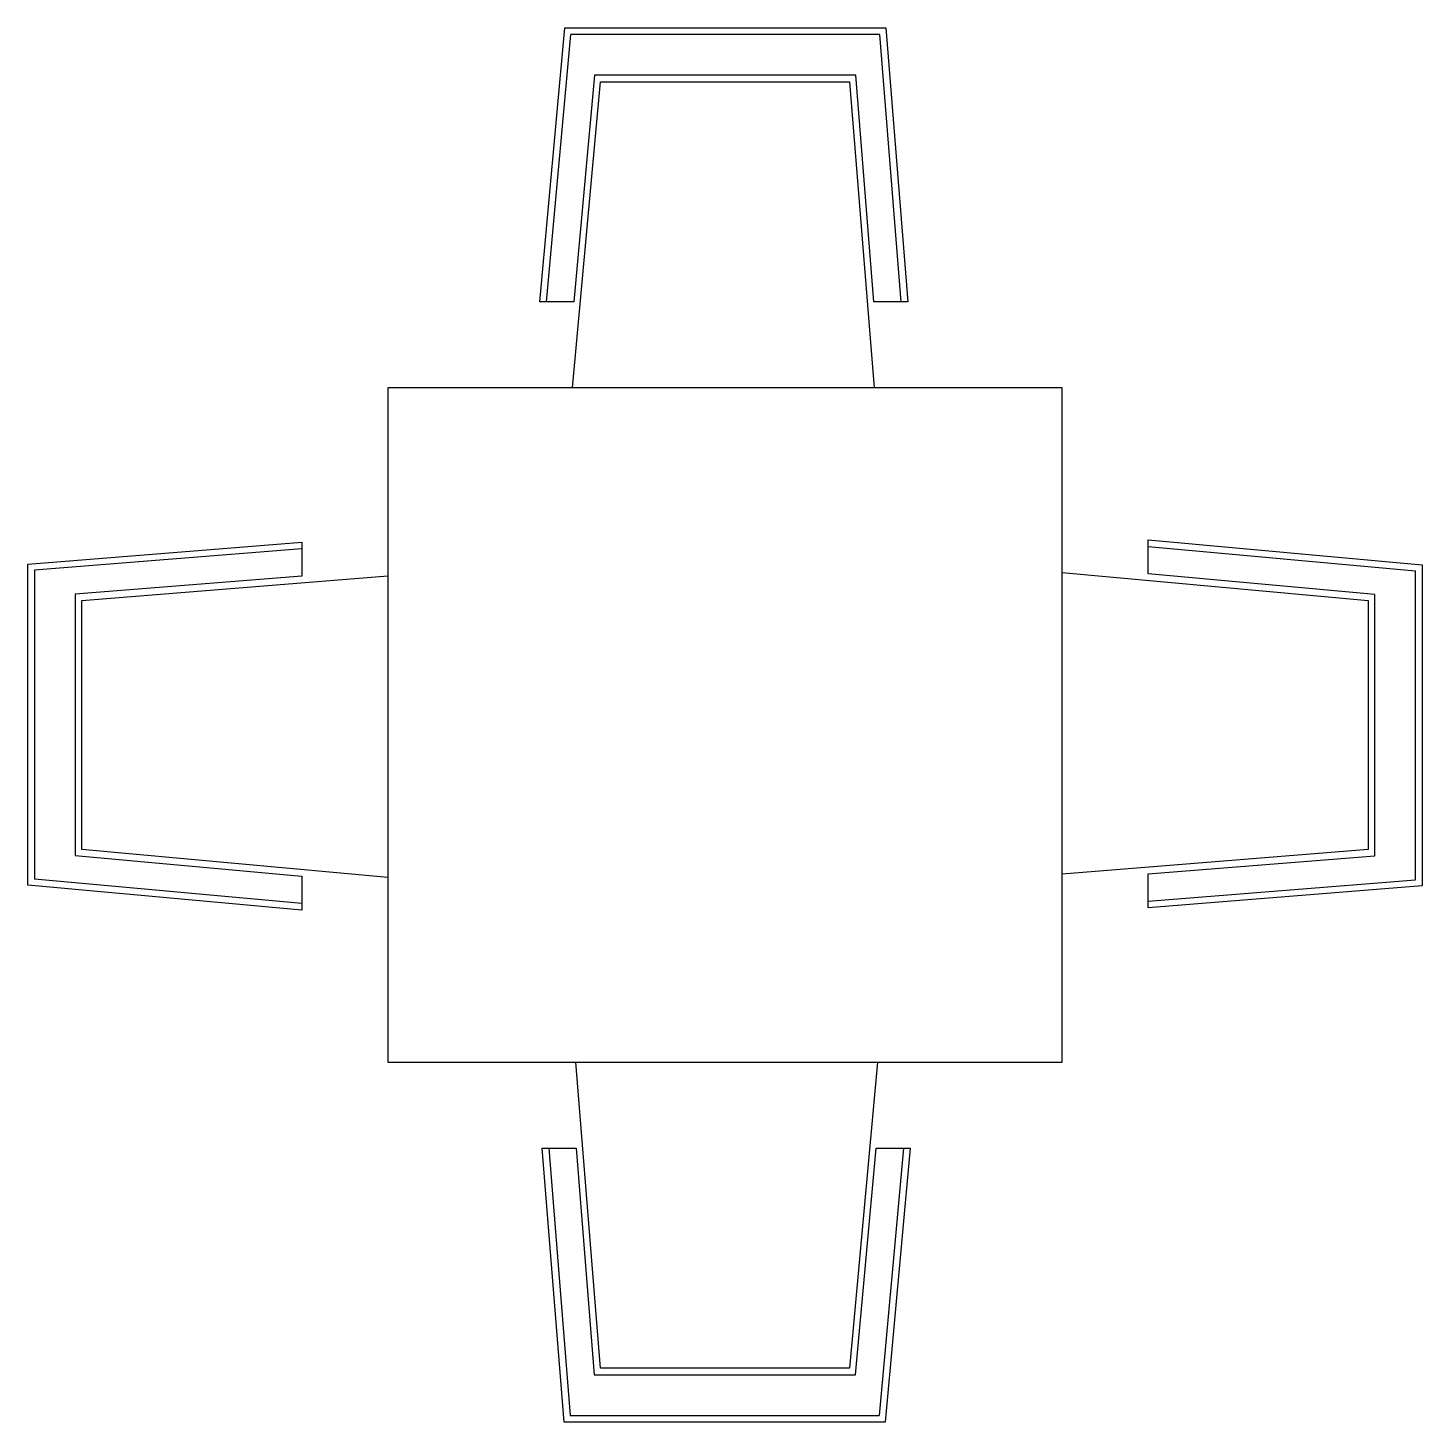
# Model space of a CAD drawing. Extents: x -153 to 53, y -53 to 153.
import ezdxf

# ---------------------------------------------------------------- set-up
doc = ezdxf.new("R2010")
doc.units = 0
doc.header["$LTSCALE"] = 25
doc.header["$MEASUREMENT"] = 0
doc.layers.get('0').update_dxf_attribs({"linetype": 'CONTINUOUS'})

msp = doc.modelspace()

# ---------------------------------------------------------------- linework, layer by layer
at = {"color": 0, "linetype": 'ByBlock'}
for p, q in [((-76.47, 112.78), (-72.85, 152.42)), ((-27.05, 152.42), (-72.85, 152.42)), ((-23.88, 112.78), (-27.05, 152.42)), ((0, 100), (-100, 100)), ((-100, 100), (-100, 0)), ((0, 0), (0, 100)), ((-112.78, 76.12), (-152.42, 72.95)), ((12.78, 76.47), (52.42, 72.85)), ((-152.42, 72.95), (-152.42, 27.15)), ((52.42, 27.05), (52.42, 72.85)), ((-112.78, 23.53), (-152.42, 27.15)), ((12.78, 23.88), (52.42, 27.05)), ((-100, 0), (0, 0)), ((-76.12, -12.78), (-72.95, -52.42)), ((-23.53, -12.78), (-27.15, -52.42)), ((-72.95, -52.42), (-27.15, -52.42))]:
    msp.add_line(p, q, dxfattribs=at)
for points in [[(-26.13, 153.42), (-22.88, 112.78), (-27.9, 112.78), (-30.58, 146.42), (-69.38, 146.42), (-72.45, 112.78), (-77.47, 112.78), (-73.76, 153.42)], [(-72.61, 100), (-68.47, 145.42), (-31.51, 145.42), (-27.88, 100)], [(-153.42, 73.87), (-112.78, 77.12), (-112.78, 72.1), (-146.42, 69.42), (-146.42, 30.62), (-112.78, 27.55), (-112.78, 22.53), (-153.42, 26.24)], [(53.42, 26.13), (12.78, 22.88), (12.78, 27.9), (46.42, 30.58), (46.42, 69.38), (12.78, 72.45), (12.78, 77.47), (53.42, 73.76)], [(0, 72.61), (45.42, 68.47), (45.42, 31.51), (0, 27.88)], [(-100, 27.39), (-145.42, 31.53), (-145.42, 68.49), (-100, 72.12)], [(-27.39, 0), (-31.53, -45.42), (-68.49, -45.42), (-72.12, 0)], [(-73.87, -53.42), (-77.12, -12.78), (-72.1, -12.78), (-69.42, -46.42), (-30.62, -46.42), (-27.55, -12.78), (-22.53, -12.78), (-26.24, -53.42)]]:
    msp.add_lwpolyline(points, close=True, dxfattribs=at)

doc.saveas('drawing.dxf')
